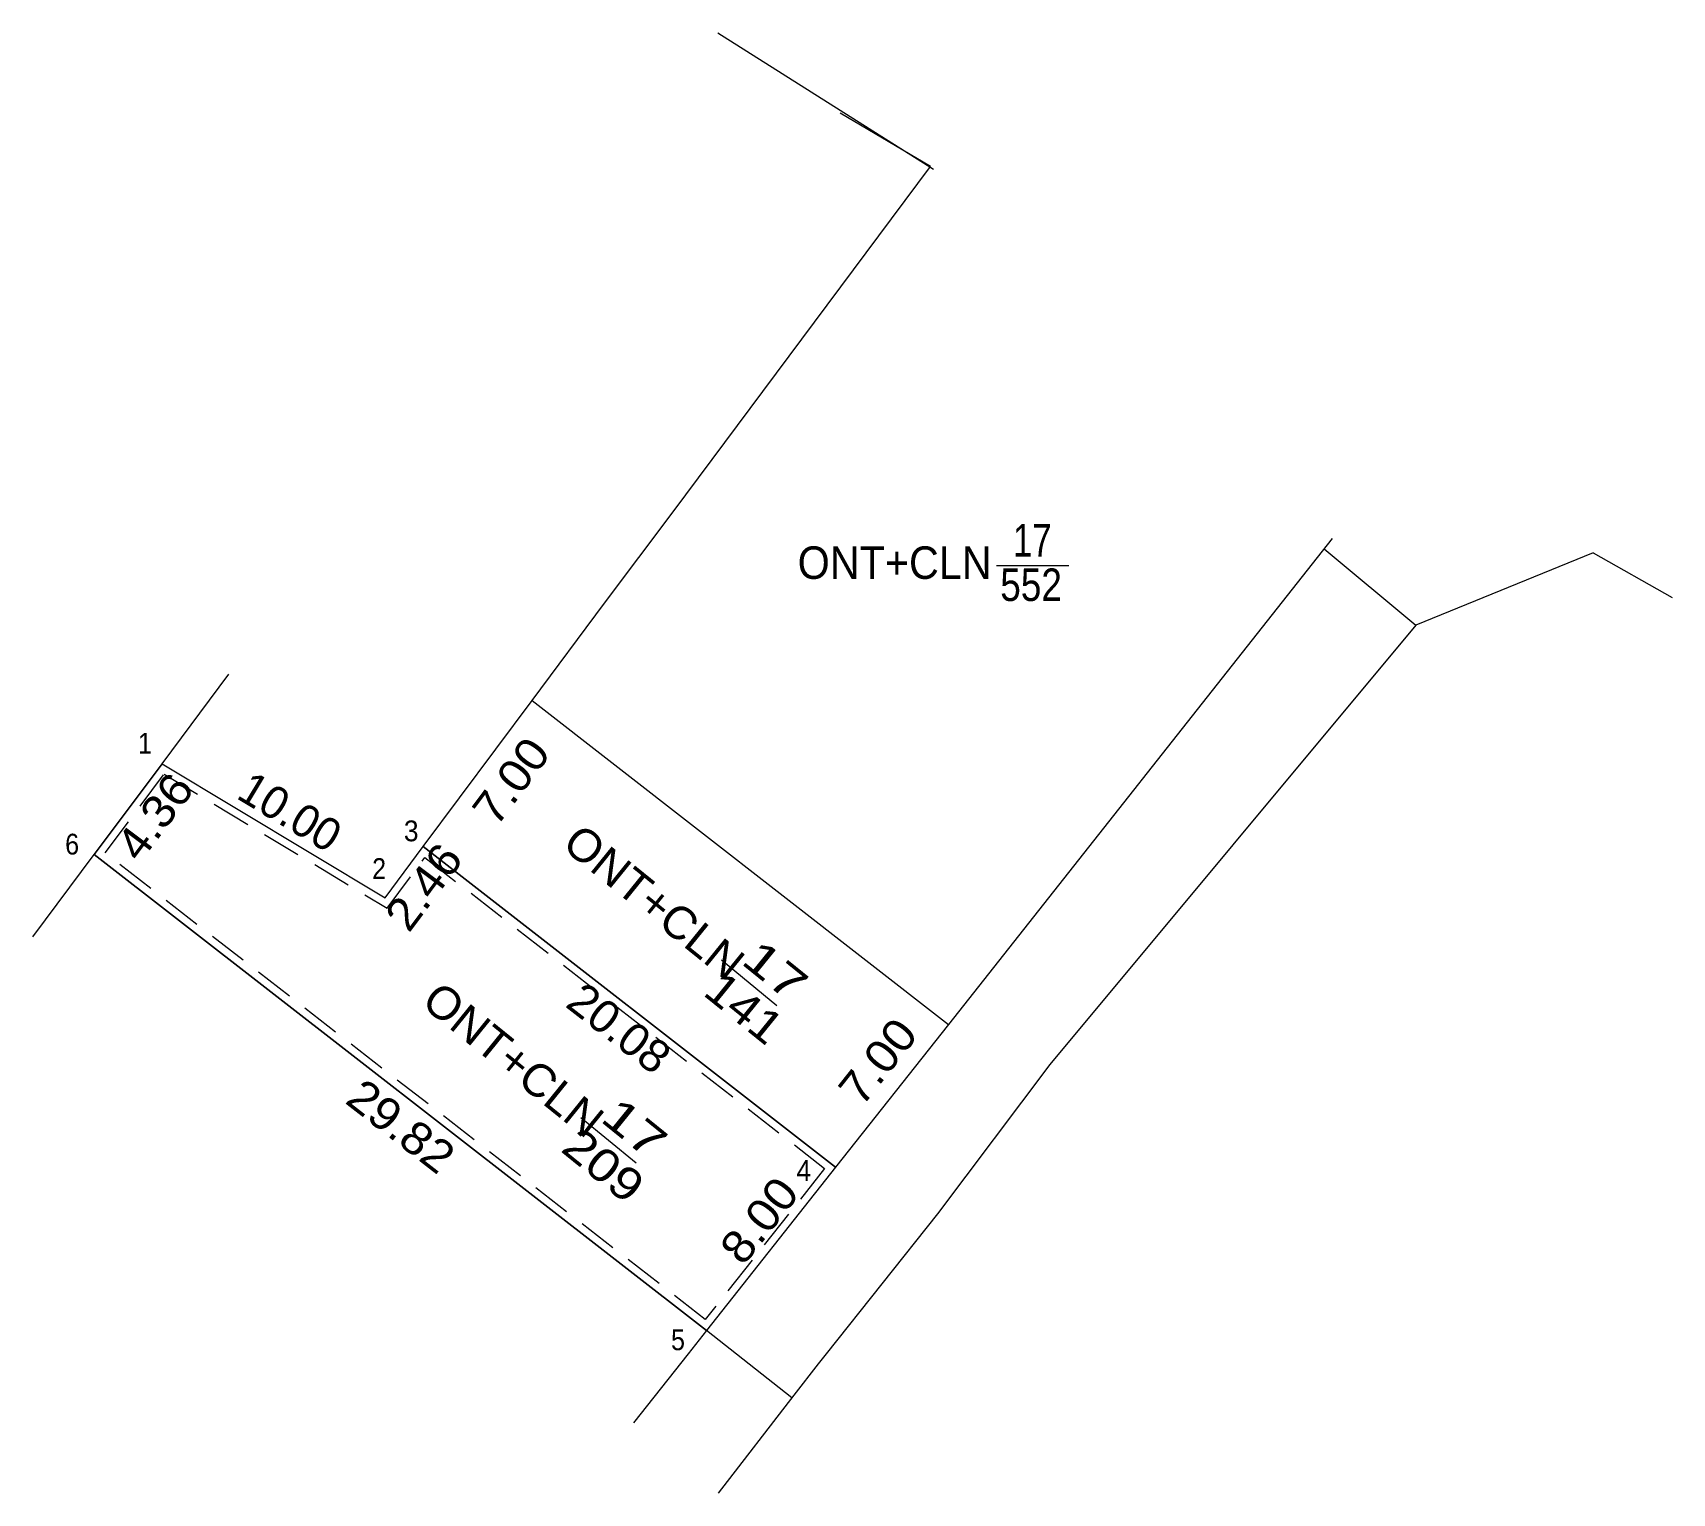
# Model space of a CAD drawing. Header units: metres. Extents: x 547671 to 547872, y 1836900 to 1836984.
# Drawn here: x 547671.1 to 547734.1, y 1836927.8 to 1836984 of the extents above.
import ezdxf
from ezdxf.enums import TextEntityAlignment as Align

# ---------------------------------------------------------------- set-up
doc = ezdxf.new("R2010")
doc.units = ezdxf.units.M
doc.header["$LTSCALE"] = 0.5
doc.linetypes.add('MEDIUM_DASHED', pattern=[4.5, 3, -1.5])
for name, color, linetype, lineweight in [('1', 7, 'Continuous', 13), ('10', 7, 'Continuous', 13), ('42', 7, 'Continuous', 13), ('63', 7, 'Continuous', 13)]:
    doc.layers.add(name, color=color, linetype=linetype, lineweight=lineweight)

msp = doc.modelspace()

# ---------------------------------------------------------------- linework, layer by layer
at = {"layer": '1'}
for points in [[(547690.3, 1836958.29), (547706.31, 1836945.84), (547701.97, 1836940.35), (547686.12, 1836952.68)], [(547676.08, 1836955.86), (547684.65, 1836950.71), (547686.12, 1836952.68), (547701.97, 1836940.35), (547697.01, 1836934.07), (547673.47, 1836952.37)]]:
    msp.add_lwpolyline(points, close=True, dxfattribs=at)
at = {"layer": '1', "linetype": 'MEDIUM_DASHED'}
msp.add_lwpolyline([(547676.16, 1836955.46), (547684.73, 1836950.31), (547686.18, 1836952.26), (547701.55, 1836940.3), (547696.96, 1836934.49), (547673.89, 1836952.43)], close=True, dxfattribs=at)
at = {"layer": '10'}
for p, q in [((547705.62, 1836978.83), (547702.14, 1836980.88)), ((547695.72, 1836965.55), (547705.62, 1836978.83)), ((547693.09, 1836962.03), (547695.72, 1836965.55)), ((547676.08, 1836955.86), (547678.65, 1836959.3)), ((547676.08, 1836955.86), (547673.47, 1836952.37)), ((547676.08, 1836955.86), (547684.65, 1836950.71)), ((547671.11, 1836949.21), (547673.47, 1836952.37)), ((547673.47, 1836952.37), (547697.01, 1836934.07)), ((547686.12, 1836952.68), (547701.97, 1836940.35)), ((547710.2, 1836944.3), (547705.89, 1836938.56)), ((547701.97, 1836940.35), (547697.01, 1836934.07)), ((547705.89, 1836938.56), (547701.61, 1836933.17)), ((547697.01, 1836934.07), (547696.3, 1836933.17)), ((547696.3, 1836933.17), (547694.2, 1836930.52)), ((547701.61, 1836933.17), (547701.3, 1836932.78)), ((547701.3, 1836932.78), (547700.37, 1836931.58)), ((547700.37, 1836931.58), (547697.45, 1836927.81))]:
    msp.add_line(p, q, dxfattribs=at)
for points in [[(547721.06, 1836964.52), (547706.31, 1836945.84), (547701.97, 1836940.35)], [(547686.12, 1836952.68), (547690.3, 1836958.29), (547693.09, 1836962.03)]]:
    msp.add_lwpolyline(points, dxfattribs=at)
at = {"layer": '42'}
for p, q in [((547697.44, 1836983.97), (547705.73, 1836978.72)), ((547720.75, 1836964.13), (547724.28, 1836961.19)), ((547731.09, 1836963.97), (547734.13, 1836962.25)), ((547708.15, 1836963.49), (547710.93, 1836963.49)), ((547690.3, 1836958.29), (547706.31, 1836945.84)), ((547684.65, 1836950.71), (547686.12, 1836952.68)), ((547697.59, 1836948.32), (547699.71, 1836946.57)), ((547692.18, 1836942.26), (547694.3, 1836940.51)), ((547700.29, 1836931.48), (547697.01, 1836934.07))]:
    msp.add_line(p, q, dxfattribs=at)
msp.add_lwpolyline([(547731.09, 1836963.97), (547724.28, 1836961.19), (547710.2, 1836944.3)], dxfattribs=at)

# ---------------------------------------------------------------- texts
at = {"layer": '1'}
for s, width, p in [('17', 0.8, (547709.53, 1836963.83)), ('ONT+CLN', 0.95, (547704.24, 1836962.97)), ('552', 0.85, (547709.485, 1836962.12))]:
    msp.add_text(s, height=1.25, dxfattribs=dict(at, width=width)).set_placement(p, align=Align.CENTER)
for s, width, p in [('ONT+CLN', 1.05, (547694.6018, 1836950.0605)), ('17', 1.35, (547699.2618, 1836947.4168)), ('ONT+CLN', 1.05, (547689.1918, 1836944.0005)), ('141', 1.15, (547698.0718, 1836945.9901)), ('17', 1.35, (547693.8518, 1836941.3568)), ('209', 1.2, (547692.6567, 1836939.9338))]:
    msp.add_text(s, height=1.25, rotation=321, dxfattribs=dict(at, width=width)).set_placement(p, align=Align.CENTER)
at = {"layer": '63'}
for s, width, p in [(' 1', 0.9, (547675.69, 1836956.25)), (' 3', 0.95, (547685.94, 1836952.88)), (' 6', 0.9, (547672.89, 1836952.37)), (' 2', 0.9, (547684.69, 1836951.43)), (' 4', 0.95, (547701.03, 1836939.82)), (' 5', 0.9, (547696.18, 1836933.31))]:
    msp.add_text(s, height=0.8, dxfattribs=dict(at, width=width)).set_placement(p, align=Align.RIGHT)
for s, rotation, width, p in [('7.00', 53.31, 1.1, (547689.9988, 1836954.8216)), ('4.36', 53.209, 1.1, (547676.2986, 1836953.4557)), ('2.46', 53.27, 1.1, (547686.6365, 1836950.7562)), ('20.08', 322.12, 1.05, (547693.2663, 1836945.2027)), ('7.00', 51.673, 1.1, (547704.0858, 1836944.0274)), ('29.82', 322.139, 1.1, (547684.8814, 1836941.4318)), ('8.00', 51.698, 1.1, (547699.5249, 1836937.9176))]:
    msp.add_text(s, height=1.25, rotation=rotation, dxfattribs=dict(at, width=width)).set_placement(p, align=Align.CENTER)
msp.add_text('10.00', height=1.25, rotation=328.997, dxfattribs=at).set_placement((547680.6781, 1836953.4814), align=Align.CENTER)

doc.saveas('drawing.dxf')
